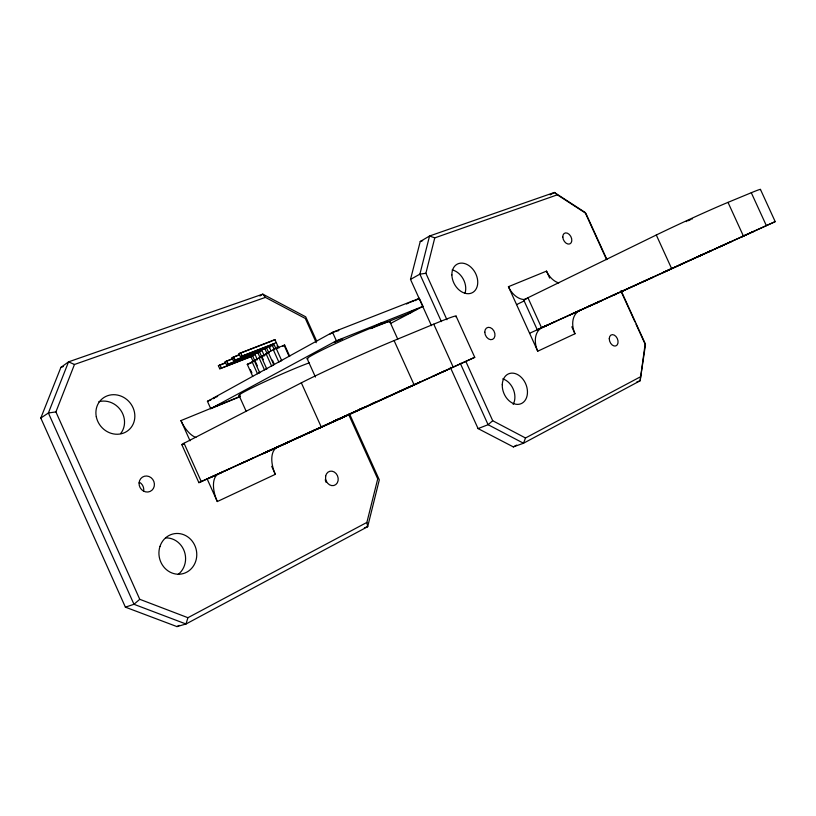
<?xml version="1.0" encoding="UTF-8"?>
<svg xmlns="http://www.w3.org/2000/svg" width="816" height="816" viewBox="0 0 816 816"><rect width="100%" height="100%" fill="white"/><g stroke="black" fill="none" stroke-linecap="round" stroke-linejoin="round"><path stroke-width="1.22" d="M621.047 290.557L645.201 343.577L640.132 380.766L523.505 443.231L513.325 446.903L478.074 428.594L450.31 367.302M316.679 341.098L305.714 316.822L262.803 294.137L68.554 361.855L60.894 367.394L40.8 418.047L125.389 607.155L176.97 626.596L185.987 624.005L367.669 526.697L366.874 522.434L377.726 478.9L348.554 414.263M446.933 319.719L425.891 273.278L434.765 237.884L557.348 194.82L585.868 213.343L606.869 259.437M431.46 325.676L410.509 279.419L420.24 241.516L429.553 235.997L554.401 192.474L585.092 212.415L606.604 259.641M366.874 522.434L187.925 617.702L185.987 624.005L133.977 604.289L125.389 607.155M640.264 376.9L525.504 437.988L523.505 443.231L488.09 424.697L460.285 363.314M187.925 617.702L139.76 599.301L55.906 411.917L74.47 364.477L265.404 297.391L305.327 318.464L316.261 342.7M606.982 298.217L537.234 329.735L523.658 299.849L656.299 235.008A54.59 1.52 -24.7 0 1 728.005 202.368L751.291 192.729A53.632 1.448 -24.7 0 1 760.349 189.618M139.76 599.301L133.977 604.289L48.389 412.988L68.554 361.855L74.47 364.477M525.504 437.988L492.711 420.73L488.09 424.697L478.074 428.594M330.113 334.142L330.857 333.673M40.8 418.047L48.389 412.988L55.906 411.917M259.886 296.004L262.803 294.137L265.404 297.391M213.037 398.606L214.271 397.953M412.835 301.512L413.324 301.155L412.049 301.512M252.725 356.062L219.769 368.781L218.392 365.721L225.787 362.569M258.162 352.655L226.552 364.834L225.165 361.753L232.611 358.581M265.169 348.616L233.447 360.815L232.05 357.704L239.537 354.521M272.299 344.525L240.455 356.735L239.047 353.603L274.931 339.589L278.623 347.779L275.981 348.809L273.666 343.679L272.003 344.627L274.319 349.758M219.769 368.781L255.184 354.807L257.428 359.815M226.552 364.834L262.109 350.829L264.384 355.868M233.447 360.815L269.158 346.78L270.994 350.839M240.455 356.735L276.318 342.659M273.268 340.547L274.931 339.589M252.685 376.349L247.279 364.334L257.091 359.468M259.61 372.535L254.153 360.427L265.2 355.062M258.978 357.683L264.466 369.852L267.301 368.557L266.638 368.659L261.14 356.449L268.913 352.349L268.24 352.41L273.788 364.711M268.24 352.41L276.114 348.248L284.692 345.137L289.721 356.296M282.683 346.27L284.692 345.137M550.188 194.861L554.401 192.474L557.348 194.82M410.509 279.419L419.893 274.145L425.891 273.278M338.038 330.868L338.824 330.307L336.967 330.878M240.088 396.658L210.742 408.663L207.437 401.309L332.54 332.306L419.342 298.37L422.953 306.347L390.446 323.524M210.742 408.663L336.376 340.782L422.953 306.347M414.875 300.778L419.342 298.37M370.617 328.675L381.745 322.738M176.97 626.596L179.224 625.393M513.325 446.903L516.691 445.108M184.161 443.884A21.338 0.673 -24 0 1 184.039 443.241L301.339 382.837A70.207 2.581 -24.2 0 1 394.087 340.578L433.755 324.166A68.116 2.448 -24.3 0 1 455.624 316.741M331.378 333.397L332.418 332.877M760.441 189.404L775.2 221.626L620.507 292.087M406.48 304.001L407.5 303.491M537.234 329.735L683.624 263.15M516.569 304.613L524.515 300.747M181.825 444.638L198.89 482.664L409.193 386.845M456.124 316.241L474.749 357.326L332.387 422.311M214.588 397.8L215.679 397.28M375.809 402.053L369.679 404.848M579.064 310.763L580.135 310.274M686.287 221.626L686.868 221.35M230.285 468.496L207.203 479.033L217.311 501.544L275.318 474.331A24.103 13.087 65.3 0 1 277.297 447.301M558.756 282.938A19.319 14.045 68 0 1 546.516 271.126L508.439 286.691L537.734 351.217L574.984 333.744A19.329 14.066 64.6 0 1 579.737 310.58M415.864 384.071L417.69 383.214L414.14 384.785M333.244 332.489L334.142 332.081M408.306 303.113L409.153 302.726M688.123 220.759L689.438 220.167M359.958 409.234L359.468 409.459L362.029 408.286M308.999 432.837L313.538 430.766M448.086 369.413L447.188 369.811M238.833 464.539L252.929 458.164L246.85 460.897M338.875 418.904L335.111 420.658L338.048 419.363M321.841 427.023L322.422 426.748L319.413 428.104M338.416 419.414L341.863 417.823L339.181 419.006M412.845 385.458L420.26 382.051L410.03 386.631M433.684 375.941L433.031 376.237L439.283 373.391M615.631 294.239L613.071 295.402L616.019 294.076M273.482 365.058L271.575 365.935L266.036 353.654M260.284 372.422L257.468 373.718L252.022 361.631M270.708 450.034L264.812 452.747L270.269 450.32M340.568 418.118L332.51 421.831L335.662 420.444M272.728 449.116L262.385 453.849L272.381 449.361M340.68 418.088L345.086 416.068M268.76 451.197L289.364 441.793M321.555 427.145L320.861 427.462M332.948 421.913L344.24 416.741L335.56 420.638M406.429 388.385L415.069 384.448M446.668 370.066L442.231 372.086M544.343 326.573L547.546 325.105L543.242 327.032M670.711 269.025L662.623 272.738L703.372 254.133M699.149 256.061L697.568 256.785L702.423 254.592M708.574 251.797L710.206 251.042L705.33 253.246M270.749 450.004L277.797 446.801M343.067 416.986L366.17 406.48M276.145 447.545L291.608 440.528M386.213 397.576L408.245 387.569M278.45 446.77L289.078 441.935M314.741 430.195L334.733 421.107M317.536 428.981L318.199 428.675M331.276 422.81L309.519 432.602M693.559 258.55L706.197 252.878M572.373 313.783L574.046 313.028M574.954 312.63L576.086 312.12M609.307 296.983L619.089 292.546M679.361 265.006L693.845 258.499M699.995 255.673L701.525 254.98M702.984 254.47L712.307 250.237M744.223 235.702L749.935 233.121M529.594 333.285L555.145 321.657M592.671 304.684L569.293 315.19M598.862 301.736L588.55 306.459L596.975 302.665M622.424 291.169L623.903 290.486L620.925 291.832M643.477 281.571L652.667 277.358L606.38 298.411M719.885 246.789L731.269 241.577L714.653 249.064M743.325 236.099L741.295 237.038L742.081 236.681M751.322 232.489L753.464 231.509L752.627 231.887M445.199 370.709L435.826 374.983M290.843 440.864L295.596 438.712M365.344 407.041L386.804 397.321M295.076 438.947L326.686 424.626M350.89 413.579L365.976 406.756M241.964 463.141L245.239 461.662M281.51 445.25L307.397 433.531M578.218 311.131L580.125 310.274M708.206 251.981L775.2 221.626M313.13 431.052L198.89 482.664M697.476 256.856L709.43 251.348M747.701 234.11L752.332 232.019M572.679 313.66L575.79 312.232M602.3 300.339L590.56 305.653M746.977 234.467L742.387 236.548M613.387 295.31L616.304 293.995M618.14 293.107L618.701 292.862M363.416 407.684L360.723 408.898M371.923 403.798L375.819 402.043M398.84 391.68L474.749 357.326M325.288 425.269L329.684 423.28M339.721 418.618L352.359 412.916M278.552 446.587L282.775 444.679M328.114 423.994L337.589 419.71M569.803 314.966L570.445 314.67M211.395 477.034L221.636 472.433L218.586 473.841A25.021 12.689 65.4 0 0 217.311 501.544M241.424 463.386L239.516 464.253M270.463 450.238L279.99 445.934M690.081 219.871L690.713 219.586M337.518 419.608L341.853 417.649M216.475 396.923L217.637 396.423M691.876 219.065L692.396 218.841M409.989 302.359L411.764 301.614M335.039 331.684L336.631 331.01M190.036 440.813L180.958 420.587L240.23 396.352M525.667 299.156L526.442 298.85M207.437 401.309L210.967 399.881M371.79 328.205L411.703 312.283M251.338 362.936L247.279 364.334M218.392 365.721L225.4 363.038M232.05 357.704L239.098 355.011M225.165 361.753L233.366 358.612M239.047 353.603L272.095 340.996M214.231 398.351L213.466 398.626M636.725 382.041L640.132 380.766L645.446 344.893L636.001 324.156M525.004 299.421L523.658 299.849M60.894 367.394L63.291 366.547M420.24 241.516L422.637 240.679M364.385 527.789L367.669 526.697L379.307 479.869L349.554 413.957M254.153 360.427L254.847 360.346M261.14 356.449L261.824 356.378L263.313 359.703M434.765 237.884L429.553 235.997L419.893 274.145L441.395 321.626M751.291 192.729L766.346 225.604M728.005 202.368L743.376 235.967M656.299 235.008L671.599 268.535M621.302 291.893L634.95 321.851M546.516 271.126L549.678 278.083M571.822 326.788L574.984 333.744M527.87 297.595L541.569 327.757M465.875 361.519L492.711 420.73M433.755 324.166L453.155 366.996M389.885 321.749L397.749 339.15M394.087 340.578L414.028 384.662M332.54 332.306L336.376 340.782M307.153 358.683L315.435 377.043M301.339 382.837L321.167 426.799M284.06 345.178L289.099 356.368M276.114 348.248L281.693 360.631L278.797 361.947L273.217 349.574M272.432 360.162L273.941 363.508M268.811 352.879L266.516 347.789L264.884 348.728L267.179 353.807M261.763 356.888L259.488 351.839L257.876 352.767L260.151 357.806M255.337 361.447L257.315 365.833M254.816 360.835L252.562 355.817L250.981 356.735L253.225 361.733M250.43 369.699L251.909 372.963M240.679 352.645L242.087 355.786M233.651 356.765L235.059 359.887M226.746 360.825L228.133 363.916M271.718 466.344L275.318 474.331M238.996 395.362L246.228 411.427M219.943 364.813L221.33 367.883M184.039 443.241L201.256 481.573M240.19 395.281A42.289 2.03 -24 0 1 261.569 383.234A42.289 2.03 -24 0 1 309.458 362.773M307.969 358.856A45.308 2.377 -24.1 0 1 345.984 338.793A45.308 2.377 -24.1 0 1 389.783 322.065M195.901 437.468A24.99 12.658 67.3 0 1 180.958 420.587M537.734 351.217A19.921 14.035 64.7 0 1 542.222 327.532M525.28 299.523A19.9 14.015 67.9 0 1 508.439 286.691M452.186 269.912A15.983 11.842 61.9 0 1 464.987 293.25M502.748 378.879A16.004 11.873 67.7 0 1 513.162 404.369M598.964 301.288A14.923 10.139 64.8 0 1 593.885 303.593M98.838 401.707A20.196 18.595 49 0 1 120.819 410.377A20.196 18.595 49 0 1 120.656 433.561M165.566 537.907A20.186 18.697 78 0 1 184.416 551.575A20.186 18.697 78 0 1 178.143 574.444M139.434 482.225A8.038 7.497 62.9 0 1 143.565 491.426M325.176 479.839A7.303 6.161 70.3 0 1 326.074 482.348M314.619 429.695A18.442 15.494 64.4 0 1 309.733 432.602M269.351 347.891A7.385 6.171 58.7 0 1 273.136 345.28M277.001 345.964A7.385 6.171 58.7 0 1 279.307 347.738M408.694 312.793L416.935 309.121L408.694 312.793M333.917 342.557L342.608 338.701L333.917 342.557M216.179 406.093L223.921 402.696L216.25 406.042M451.88 274.921A16.157 11.863 61.9 0 0 471.566 293.056A16.157 11.863 61.9 0 0 470.985 267.23A16.157 11.863 61.9 0 0 451.88 274.921M502.268 384.673A16.187 11.893 67.6 0 0 520.659 403.859A16.187 11.893 67.6 0 0 521.669 377.716A16.187 11.893 67.6 0 0 502.268 384.673M562.795 237.068A5.967 4.049 62.8 0 0 569.792 243.913A5.967 4.049 62.8 0 0 569.333 234.488A5.967 4.049 62.8 0 0 562.795 237.068M484.786 332.234A6.467 4.753 64.8 0 0 492.578 339.385A6.467 4.753 64.8 0 0 492.313 328.889A6.467 4.753 64.8 0 0 484.786 332.234M609.266 338.691A5.977 4.06 66.9 0 0 615.825 345.923A5.977 4.06 66.9 0 0 615.927 336.427A5.977 4.06 66.9 0 0 609.266 338.691M96.308 416.823A20.471 18.737 50 0 0 128.367 430.297A20.471 18.737 50 0 0 121.451 396.29A20.471 18.737 50 0 0 96.308 416.823M159.977 546.434A20.471 18.85 77.1 0 0 181.387 574.005A20.471 18.85 77.1 0 0 192.188 541.1A20.471 18.85 77.1 0 0 159.977 546.434M139.077 482.97A8.15 7.558 63 0 0 150.093 491.446A8.15 7.558 63 0 0 151.042 477.656A8.15 7.558 63 0 0 139.077 482.97M325.655 476.116A7.395 6.191 70.1 0 0 333.866 485.51A7.395 6.191 70.1 0 0 336.09 473.545A7.395 6.191 70.1 0 0 325.655 476.116"/></g></svg>
